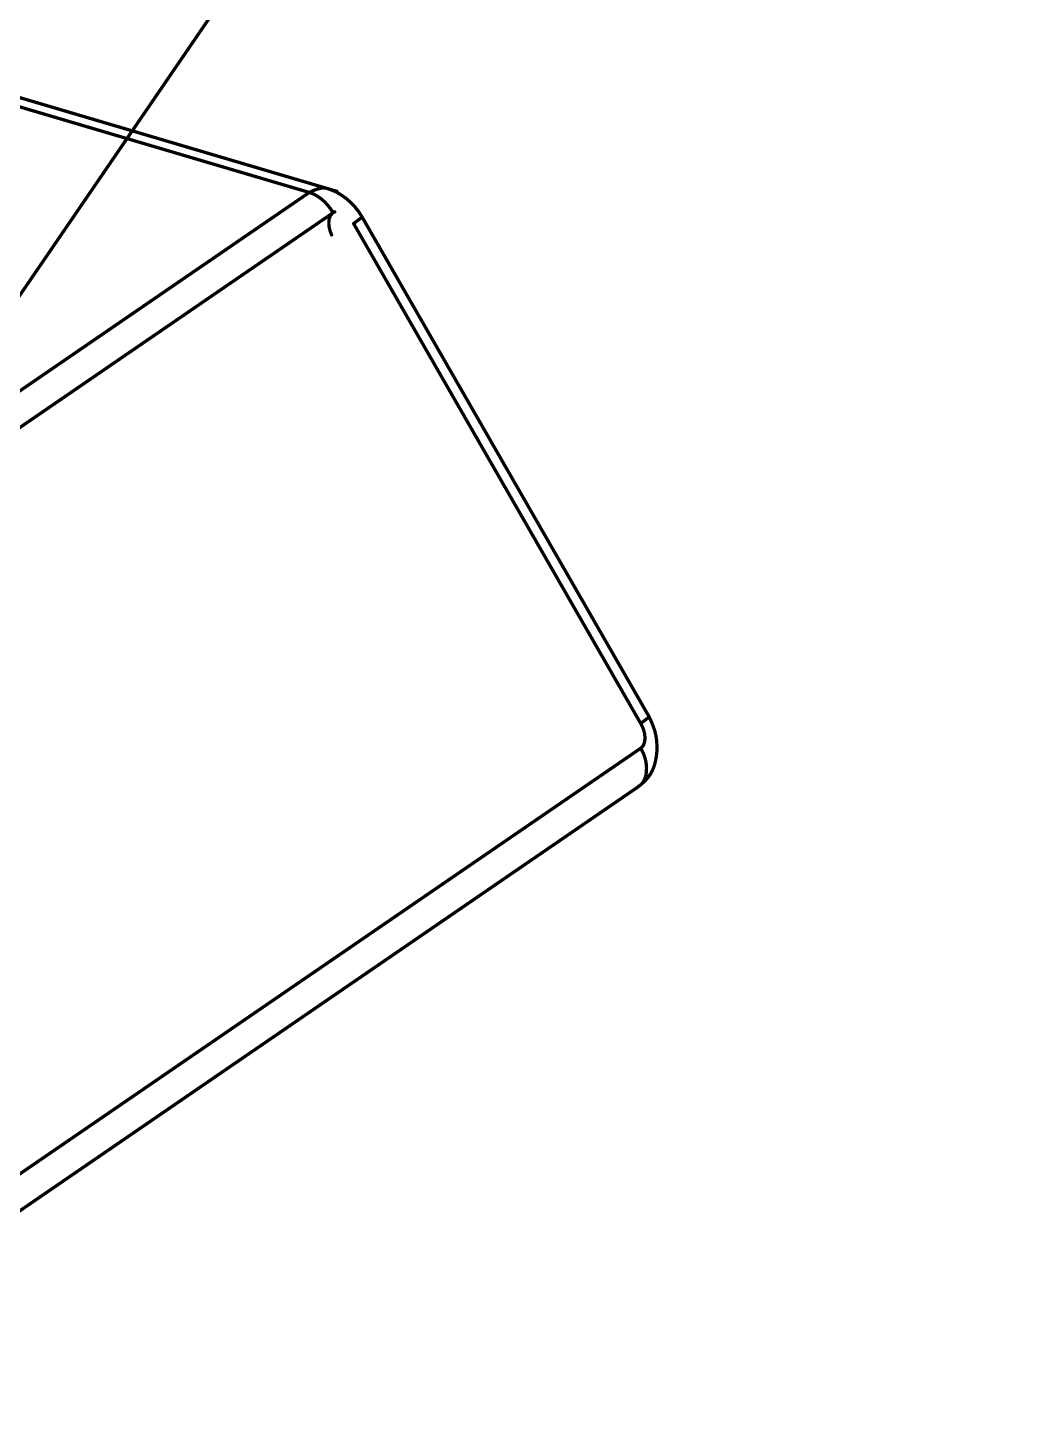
# Model space of a CAD drawing. Header units: inches. Extents: x 0 to 35.2, y -0.7 to 15.9.
# Drawn here: x 34.4536 to 34.6038, y 9.4658 to 9.6776 of the extents above; entities that cross this region are included whole.
import ezdxf

# ---------------------------------------------------------------- set-up
doc = ezdxf.new("R2010")
doc.units = ezdxf.units.IN
doc.header["$MEASUREMENT"] = 0
doc.layers.add('Board Outline', color=216, linetype='Continuous')
doc.layers.add('Dimensions', color=6, linetype='Continuous')

msp = doc.modelspace()

# ---------------------------------------------------------------- linework, layer by layer
at = {"layer": 'Board Outline', "const_width": 0.0005}
msp.add_lwpolyline([(34.42644, 9.59877), (34.60359, 9.85781)], dxfattribs=at)
at = {"layer": 'Dimensions', "const_width": 0.0005}
for points in [[(33.86976, 9.83775), (34.49663, 9.65247)], [(33.8725, 9.83837), (34.50087, 9.65263)], [(34.35698, 9.55673), (34.49663, 9.65247)], [(34.36062, 9.55364), (34.50027, 9.64937)], [(34.49963, 9.64813), (34.49964, 9.64817)], [(34.49963, 9.64809), (34.49963, 9.64813)], [(34.49964, 9.64821), (34.49965, 9.64824)], [(34.49964, 9.64817), (34.49964, 9.64821)], [(34.49965, 9.64828), (34.49966, 9.64832)], [(34.49965, 9.64824), (34.49965, 9.64828)], [(34.49966, 9.64832), (34.49967, 9.64836)], [(34.49967, 9.6484), (34.49968, 9.64843)], [(34.49967, 9.64836), (34.49967, 9.6484)], [(34.49968, 9.64843), (34.49969, 9.64847)], [(34.49969, 9.64847), (34.4997, 9.6485)], [(34.4997, 9.6485), (34.49971, 9.64854)], [(34.49971, 9.64854), (34.49972, 9.64857)], [(34.49972, 9.64857), (34.49973, 9.64861)], [(34.49973, 9.64861), (34.49974, 9.64864)], [(34.49974, 9.64864), (34.49975, 9.64868)], [(34.49975, 9.64868), (34.49977, 9.64871)], [(34.49977, 9.64871), (34.49978, 9.64874)], [(34.49978, 9.64874), (34.49979, 9.64877)], [(34.49979, 9.64877), (34.49981, 9.64881)], [(34.49981, 9.64881), (34.49982, 9.64884)], [(34.49982, 9.64884), (34.49984, 9.64887)], [(34.49984, 9.64887), (34.49985, 9.6489)], [(34.49985, 9.6489), (34.49987, 9.64893)], [(34.49987, 9.64893), (34.49988, 9.64895)], [(34.49988, 9.64895), (34.4999, 9.64898)], [(34.4999, 9.64898), (34.49992, 9.64901)], [(34.49992, 9.64901), (34.49994, 9.64904)], [(34.49994, 9.64904), (34.49995, 9.64906)], [(34.49995, 9.64906), (34.49997, 9.64909)], [(34.49997, 9.64909), (34.49999, 9.64911)], [(34.49999, 9.64911), (34.50001, 9.64914)], [(34.50001, 9.64914), (34.50003, 9.64916)], [(34.50003, 9.64916), (34.50005, 9.64919)], [(34.50005, 9.64919), (34.50007, 9.64921)], [(34.50007, 9.64921), (34.50009, 9.64923)], [(34.50009, 9.64923), (34.50012, 9.64925)], [(34.50012, 9.64925), (34.50014, 9.64927)], [(34.50014, 9.64927), (34.50016, 9.64929)], [(34.50016, 9.64929), (34.50018, 9.64931)], [(34.50018, 9.64931), (34.50021, 9.64933)], [(34.50021, 9.64933), (34.50023, 9.64935)], [(34.50023, 9.64935), (34.50026, 9.64937)], [(34.50026, 9.64937), (34.50028, 9.64938)], [(34.50028, 9.64938), (34.50031, 9.6494)], [(34.50031, 9.6494), (34.50033, 9.64942)], [(34.50033, 9.64942), (34.50036, 9.64943)], [(34.50036, 9.64943), (34.50038, 9.64944)], [(34.50038, 9.64944), (34.50041, 9.64946)], [(34.50041, 9.64946), (34.50044, 9.64947)], [(34.50044, 9.64947), (34.50046, 9.64948)], [(34.50046, 9.64948), (34.50049, 9.64949)], [(34.50049, 9.64949), (34.50052, 9.6495)], [(34.50465, 9.6488), (34.54849, 9.57248)], [(34.49962, 9.64805), (34.49963, 9.64809)], [(34.49962, 9.64801), (34.49962, 9.64805)], [(34.49962, 9.64796), (34.49962, 9.64801)], [(34.49962, 9.64792), (34.49962, 9.64796)], [(34.49962, 9.64788), (34.49962, 9.64792)], [(34.49962, 9.64784), (34.49962, 9.64788)], [(34.49962, 9.6478), (34.49962, 9.64784)], [(34.49962, 9.6478), (34.49962, 9.64776)], [(34.49962, 9.64776), (34.49962, 9.64771)], [(34.49962, 9.64771), (34.49962, 9.64767)], [(34.49962, 9.64767), (34.49962, 9.64763)], [(34.49962, 9.64763), (34.49962, 9.64758)], [(34.49962, 9.64758), (34.49963, 9.64754)], [(34.49963, 9.64754), (34.49963, 9.64749)], [(34.49963, 9.64749), (34.49963, 9.64745)], [(34.49963, 9.64745), (34.49964, 9.64741)], [(34.49964, 9.64741), (34.49964, 9.64736)], [(34.49964, 9.64736), (34.49965, 9.64732)], [(34.49965, 9.64732), (34.49966, 9.64727)], [(34.49966, 9.64727), (34.49966, 9.64723)], [(34.49966, 9.64723), (34.49967, 9.64718)], [(34.49967, 9.64718), (34.49968, 9.64714)], [(34.49968, 9.64714), (34.49969, 9.64709)], [(34.49969, 9.64709), (34.4997, 9.64705)], [(34.4997, 9.64705), (34.49971, 9.647)], [(34.49971, 9.647), (34.49972, 9.64695)], [(34.49972, 9.64695), (34.49973, 9.64691)], [(34.49973, 9.64691), (34.49974, 9.64686)], [(34.49974, 9.64686), (34.49975, 9.64682)], [(34.49975, 9.64682), (34.49976, 9.64677)], [(34.49976, 9.64677), (34.49978, 9.64672)], [(34.49978, 9.64672), (34.49979, 9.64668)], [(34.49979, 9.64668), (34.4998, 9.64663)], [(34.4998, 9.64663), (34.49982, 9.64659)], [(34.49982, 9.64659), (34.49983, 9.64654)], [(34.49983, 9.64654), (34.49985, 9.64649)], [(34.49985, 9.64649), (34.49986, 9.64645)], [(34.49986, 9.64645), (34.49988, 9.6464)], [(34.49988, 9.6464), (34.4999, 9.64636)], [(34.4999, 9.64636), (34.49991, 9.64631)], [(34.49991, 9.64631), (34.49993, 9.64627)], [(34.49993, 9.64627), (34.49995, 9.64622)], [(34.49995, 9.64622), (34.49997, 9.64617)], [(34.49997, 9.64617), (34.49999, 9.64613)], [(34.49999, 9.64613), (34.50001, 9.64608)], [(34.50001, 9.64608), (34.50003, 9.64604)], [(34.50003, 9.64604), (34.50005, 9.64599)], [(34.5034, 9.64772), (34.50382, 9.64803)], [(34.5034, 9.64772), (34.54724, 9.5714)], [(34.54724, 9.5714), (34.54727, 9.57136)], [(34.54727, 9.57136), (34.54729, 9.57132)], [(34.54729, 9.57132), (34.54732, 9.57127)], [(34.54732, 9.57127), (34.54734, 9.57123)], [(34.54734, 9.57123), (34.54736, 9.57119)], [(34.54736, 9.57119), (34.54738, 9.57114)], [(34.54738, 9.57114), (34.54741, 9.5711)], [(34.54741, 9.5711), (34.54743, 9.57105)], [(34.54743, 9.57105), (34.54745, 9.57101)], [(34.54745, 9.57101), (34.54747, 9.57096)], [(34.54747, 9.57096), (34.54749, 9.57092)], [(34.54749, 9.57092), (34.54751, 9.57087)], [(34.54751, 9.57087), (34.54753, 9.57083)], [(34.54753, 9.57083), (34.54755, 9.57078)], [(34.54755, 9.57078), (34.54757, 9.57074)], [(34.54757, 9.57074), (34.54758, 9.57069)], [(34.54758, 9.57069), (34.5476, 9.57065)], [(34.5476, 9.57065), (34.54762, 9.5706)], [(34.54762, 9.5706), (34.54764, 9.57055)], [(34.54764, 9.57055), (34.54765, 9.57051)], [(34.54765, 9.57051), (34.54767, 9.57046)], [(34.54767, 9.57046), (34.54768, 9.57042)], [(34.54768, 9.57042), (34.5477, 9.57037)], [(34.5477, 9.57037), (34.54771, 9.57032)], [(34.54771, 9.57032), (34.54772, 9.57028)], [(34.54772, 9.57028), (34.54774, 9.57023)], [(34.54774, 9.57023), (34.54775, 9.57019)], [(34.54775, 9.57019), (34.54776, 9.57014)], [(34.54776, 9.57014), (34.54777, 9.57009)], [(34.54777, 9.57009), (34.54778, 9.57005)], [(34.54778, 9.57005), (34.54779, 9.57)], [(34.54779, 9.57), (34.5478, 9.56996)], [(34.5478, 9.56996), (34.54781, 9.56991)], [(34.54781, 9.56991), (34.54782, 9.56987)], [(34.54782, 9.56987), (34.54783, 9.56982)], [(34.54783, 9.56982), (34.54784, 9.56977)], [(34.54784, 9.56977), (34.54785, 9.56973)], [(34.54785, 9.56973), (34.54785, 9.56968)], [(34.40759, 9.47187), (34.54724, 9.5676)], [(34.54724, 9.5676), (34.54727, 9.56762)], [(34.54727, 9.56762), (34.54729, 9.56764)], [(34.54729, 9.56764), (34.54731, 9.56765)], [(34.54731, 9.56765), (34.54734, 9.56767)], [(34.54734, 9.56767), (34.54736, 9.56769)], [(34.54736, 9.56769), (34.54738, 9.56771)], [(34.54738, 9.56771), (34.5474, 9.56774)], [(34.5474, 9.56774), (34.54743, 9.56776)], [(34.54743, 9.56776), (34.54745, 9.56778)], [(34.54745, 9.56778), (34.54747, 9.5678)], [(34.54747, 9.5678), (34.54749, 9.56783)], [(34.54749, 9.56783), (34.54751, 9.56785)], [(34.54751, 9.56785), (34.54753, 9.56788)], [(34.54753, 9.56788), (34.54755, 9.5679)], [(34.54755, 9.5679), (34.54756, 9.56793)], [(34.54756, 9.56793), (34.54758, 9.56795)], [(34.54758, 9.56795), (34.5476, 9.56798)], [(34.5476, 9.56798), (34.54762, 9.56801)], [(34.54762, 9.56801), (34.54763, 9.56804)], [(34.54763, 9.56804), (34.54765, 9.56807)], [(34.54765, 9.56807), (34.54766, 9.5681)], [(34.54766, 9.5681), (34.54768, 9.56813)], [(34.54768, 9.56813), (34.54769, 9.56816)], [(34.54769, 9.56816), (34.54771, 9.56819)], [(34.54771, 9.56819), (34.54772, 9.56822)], [(34.54772, 9.56822), (34.54774, 9.56825)], [(34.54774, 9.56825), (34.54775, 9.56829)], [(34.54775, 9.56829), (34.54776, 9.56832)], [(34.54776, 9.56832), (34.54777, 9.56835)], [(34.54777, 9.56835), (34.54778, 9.56839)], [(34.54778, 9.56839), (34.54779, 9.56842)], [(34.54779, 9.56842), (34.5478, 9.56846)], [(34.5478, 9.56846), (34.54781, 9.56849)], [(34.54781, 9.56849), (34.54782, 9.56853)], [(34.54782, 9.56853), (34.54783, 9.56856)], [(34.54783, 9.56856), (34.54784, 9.5686)], [(34.54784, 9.5686), (34.54785, 9.56864)], [(34.54785, 9.56968), (34.54786, 9.56964)], [(34.54785, 9.56868), (34.54786, 9.56872)], [(34.54785, 9.56864), (34.54785, 9.56868)], [(34.54786, 9.56964), (34.54786, 9.56959)], [(34.54786, 9.56959), (34.54787, 9.56955)], [(34.54786, 9.56875), (34.54787, 9.56879)], [(34.54786, 9.56872), (34.54786, 9.56875)], [(34.54787, 9.56955), (34.54787, 9.56951)], [(34.54787, 9.56951), (34.54788, 9.56946)], [(34.54787, 9.56883), (34.54788, 9.56887)], [(34.54787, 9.56879), (34.54787, 9.56883)], [(34.54788, 9.56946), (34.54788, 9.56942)], [(34.54788, 9.56942), (34.54789, 9.56937)], [(34.54788, 9.56895), (34.54789, 9.56899)], [(34.54788, 9.56891), (34.54788, 9.56895)], [(34.54788, 9.56887), (34.54788, 9.56891)], [(34.54789, 9.56937), (34.54789, 9.56933)], [(34.54789, 9.56933), (34.54789, 9.56929)], [(34.54789, 9.56929), (34.54789, 9.56925)], [(34.54789, 9.56925), (34.54789, 9.5692)], [(34.54789, 9.5692), (34.54789, 9.56916)], [(34.54789, 9.56912), (34.54789, 9.56916)], [(34.54789, 9.56908), (34.54789, 9.56912)], [(34.54789, 9.56903), (34.54789, 9.56908)], [(34.54789, 9.56899), (34.54789, 9.56903)], [(34.40726, 9.466), (34.5469, 9.56174)]]:
    msp.add_lwpolyline(points, dxfattribs=at)
for points in [[(34.49663, 9.65247, -0.007227), (34.49721, 9.65274)], [(34.49663, 9.65247, -0.122284), (34.49902, 9.65099)], [(34.49721, 9.65274, -0.022523), (34.49781, 9.65297)], [(34.49781, 9.65297, -0.039686), (34.49841, 9.65312)], [(34.49841, 9.65312, -0.156067), (34.4996, 9.653)], [(34.4996, 9.653, -0.022185), (34.50076, 9.65253)], [(34.50076, 9.65253, -0.139738), (34.50465, 9.6488)], [(34.49902, 9.65099, -0.063477), (34.50027, 9.64937)], [(34.50421, 9.64832, -0.006359), (34.50382, 9.64803)], [(34.50451, 9.64857, -0.015659), (34.50421, 9.64832)], [(34.50463, 9.64879, -0.962949), (34.50451, 9.64857)], [(34.54805, 9.572, -0.007801), (34.54724, 9.5714)], [(34.54836, 9.57225, -0.015659), (34.54805, 9.572)], [(34.54852, 9.57242, -0.064858), (34.54836, 9.57225)], [(34.54847, 9.57247, -1.029693), (34.54852, 9.57242)], [(34.54849, 9.57248, -0.038464), (34.54938, 9.57032)], [(34.54938, 9.57032, -0.064806), (34.54973, 9.56794)], [(34.54724, 9.5676, -0.18072), (34.54806, 9.56358)], [(34.54973, 9.56794, -0.065523), (34.54949, 9.56559)], [(34.54949, 9.56559, -0.180861), (34.54733, 9.56211)], [(34.54806, 9.56358, -0.076413), (34.54764, 9.5625)], [(34.54764, 9.5625, -0.158132), (34.54688, 9.56178)]]:
    msp.add_lwpolyline(points, format="xyb", dxfattribs=at)
at = {"layer": 'Dimensions', "const_width": 0.00025}
for points in [[(34.4965, 9.65247, 1), (34.49675, 9.65247, 1)], [(34.4965, 9.65247, 1), (34.49675, 9.65247, 1)], [(34.4965, 9.65247, 1), (34.49675, 9.65247, 1)], [(34.4965, 9.65247, 1), (34.49675, 9.65247, 1)], [(34.49709, 9.65274, 1), (34.49734, 9.65274, 1)], [(34.49709, 9.65274, 1), (34.49734, 9.65274, 1)], [(34.49768, 9.65297, 1), (34.49793, 9.65297, 1)], [(34.49768, 9.65297, 1), (34.49793, 9.65297, 1)], [(34.49828, 9.65312, 1), (34.49853, 9.65312, 1)], [(34.49828, 9.65312, 1), (34.49853, 9.65312, 1)], [(34.49947, 9.653, 1), (34.49972, 9.653, 1)], [(34.49948, 9.653, 1), (34.49973, 9.653, 1)], [(34.50064, 9.65253, 1), (34.50089, 9.65253, 1)], [(34.50064, 9.65253, 1), (34.50089, 9.65253, 1)], [(34.50075, 9.65263, 1), (34.501, 9.65263, 1)], [(34.49889, 9.65099, 1), (34.49914, 9.65099, 1)], [(34.49889, 9.65099, 1), (34.49914, 9.65099, 1)], [(34.49951, 9.64813, 1), (34.49976, 9.64813, 1)], [(34.49951, 9.64813, 1), (34.49976, 9.64813, 1)], [(34.49952, 9.64821, 1), (34.49977, 9.64821, 1)], [(34.49952, 9.64821, 1), (34.49977, 9.64821, 1)], [(34.49951, 9.64817, 1), (34.49976, 9.64817, 1)], [(34.49951, 9.64817, 1), (34.49976, 9.64817, 1)], [(34.49953, 9.64828, 1), (34.49978, 9.64828, 1)], [(34.49953, 9.64828, 1), (34.49978, 9.64828, 1)], [(34.49952, 9.64824, 1), (34.49977, 9.64824, 1)], [(34.49952, 9.64824, 1), (34.49977, 9.64824, 1)], [(34.49953, 9.64832, 1), (34.49978, 9.64832, 1)], [(34.49953, 9.64832, 1), (34.49978, 9.64832, 1)], [(34.49955, 9.6484, 1), (34.4998, 9.6484, 1)], [(34.49955, 9.6484, 1), (34.4998, 9.6484, 1)], [(34.49954, 9.64836, 1), (34.49979, 9.64836, 1)], [(34.49954, 9.64836, 1), (34.49979, 9.64836, 1)], [(34.49956, 9.64843, 1), (34.49981, 9.64843, 1)], [(34.49956, 9.64843, 1), (34.49981, 9.64843, 1)], [(34.49957, 9.64847, 1), (34.49982, 9.64847, 1)], [(34.49957, 9.64847, 1), (34.49982, 9.64847, 1)], [(34.49958, 9.6485, 1), (34.49983, 9.6485, 1)], [(34.49958, 9.6485, 1), (34.49983, 9.6485, 1)], [(34.49958, 9.64854, 1), (34.49983, 9.64854, 1)], [(34.49958, 9.64854, 1), (34.49983, 9.64854, 1)], [(34.4996, 9.64857, 1), (34.49985, 9.64857, 1)], [(34.4996, 9.64857, 1), (34.49985, 9.64857, 1)], [(34.49961, 9.64861, 1), (34.49986, 9.64861, 1)], [(34.49961, 9.64861, 1), (34.49986, 9.64861, 1)], [(34.49962, 9.64864, 1), (34.49987, 9.64864, 1)], [(34.49962, 9.64864, 1), (34.49987, 9.64864, 1)], [(34.49963, 9.64868, 1), (34.49988, 9.64868, 1)], [(34.49963, 9.64868, 1), (34.49988, 9.64868, 1)], [(34.49964, 9.64871, 1), (34.49989, 9.64871, 1)], [(34.49964, 9.64871, 1), (34.49989, 9.64871, 1)], [(34.49965, 9.64874, 1), (34.4999, 9.64874, 1)], [(34.49965, 9.64874, 1), (34.4999, 9.64874, 1)], [(34.49967, 9.64877, 1), (34.49992, 9.64877, 1)], [(34.49967, 9.64877, 1), (34.49992, 9.64877, 1)], [(34.49968, 9.64881, 1), (34.49993, 9.64881, 1)], [(34.49968, 9.64881, 1), (34.49993, 9.64881, 1)], [(34.4997, 9.64884, 1), (34.49995, 9.64884, 1)], [(34.4997, 9.64884, 1), (34.49995, 9.64884, 1)], [(34.49971, 9.64887, 1), (34.49996, 9.64887, 1)], [(34.49971, 9.64887, 1), (34.49996, 9.64887, 1)], [(34.49973, 9.6489, 1), (34.49998, 9.6489, 1)], [(34.49973, 9.6489, 1), (34.49998, 9.6489, 1)], [(34.49974, 9.64893, 1), (34.49999, 9.64893, 1)], [(34.49974, 9.64893, 1), (34.49999, 9.64893, 1)], [(34.49976, 9.64895, 1), (34.50001, 9.64895, 1)], [(34.49976, 9.64895, 1), (34.50001, 9.64895, 1)], [(34.49978, 9.64898, 1), (34.50003, 9.64898, 1)], [(34.49978, 9.64898, 1), (34.50003, 9.64898, 1)], [(34.49979, 9.64901, 1), (34.50004, 9.64901, 1)], [(34.49979, 9.64901, 1), (34.50004, 9.64901, 1)], [(34.49981, 9.64904, 1), (34.50006, 9.64904, 1)], [(34.49981, 9.64904, 1), (34.50006, 9.64904, 1)], [(34.49983, 9.64906, 1), (34.50008, 9.64906, 1)], [(34.49983, 9.64906, 1), (34.50008, 9.64906, 1)], [(34.49985, 9.64909, 1), (34.5001, 9.64909, 1)], [(34.49985, 9.64909, 1), (34.5001, 9.64909, 1)], [(34.49987, 9.64911, 1), (34.50012, 9.64911, 1)], [(34.49987, 9.64911, 1), (34.50012, 9.64911, 1)], [(34.49989, 9.64914, 1), (34.50014, 9.64914, 1)], [(34.49989, 9.64914, 1), (34.50014, 9.64914, 1)], [(34.49991, 9.64916, 1), (34.50016, 9.64916, 1)], [(34.49991, 9.64916, 1), (34.50016, 9.64916, 1)], [(34.49993, 9.64919, 1), (34.50018, 9.64919, 1)], [(34.49993, 9.64919, 1), (34.50018, 9.64919, 1)], [(34.49995, 9.64921, 1), (34.5002, 9.64921, 1)], [(34.49995, 9.64921, 1), (34.5002, 9.64921, 1)], [(34.49997, 9.64923, 1), (34.50022, 9.64923, 1)], [(34.49997, 9.64923, 1), (34.50022, 9.64923, 1)], [(34.49999, 9.64925, 1), (34.50024, 9.64925, 1)], [(34.49999, 9.64925, 1), (34.50024, 9.64925, 1)], [(34.50001, 9.64927, 1), (34.50026, 9.64927, 1)], [(34.50001, 9.64927, 1), (34.50026, 9.64927, 1)], [(34.50004, 9.64929, 1), (34.50029, 9.64929, 1)], [(34.50004, 9.64929, 1), (34.50029, 9.64929, 1)], [(34.50006, 9.64931, 1), (34.50031, 9.64931, 1)], [(34.50006, 9.64931, 1), (34.50031, 9.64931, 1)], [(34.50008, 9.64933, 1), (34.50033, 9.64933, 1)], [(34.50008, 9.64933, 1), (34.50033, 9.64933, 1)], [(34.50011, 9.64935, 1), (34.50036, 9.64935, 1)], [(34.50011, 9.64935, 1), (34.50036, 9.64935, 1)], [(34.50013, 9.64937, 1), (34.50038, 9.64937, 1)], [(34.50013, 9.64937, 1), (34.50038, 9.64937, 1)], [(34.50014, 9.64937, 1), (34.50039, 9.64937, 1)], [(34.50014, 9.64937, 1), (34.50039, 9.64937, 1)], [(34.50016, 9.64938, 1), (34.50041, 9.64938, 1)], [(34.50016, 9.64938, 1), (34.50041, 9.64938, 1)], [(34.50018, 9.6494, 1), (34.50043, 9.6494, 1)], [(34.50018, 9.6494, 1), (34.50043, 9.6494, 1)], [(34.50021, 9.64942, 1), (34.50046, 9.64942, 1)], [(34.50021, 9.64942, 1), (34.50046, 9.64942, 1)], [(34.50023, 9.64943, 1), (34.50048, 9.64943, 1)], [(34.50023, 9.64943, 1), (34.50048, 9.64943, 1)], [(34.50026, 9.64944, 1), (34.50051, 9.64944, 1)], [(34.50026, 9.64944, 1), (34.50051, 9.64944, 1)], [(34.50028, 9.64946, 1), (34.50053, 9.64946, 1)], [(34.50028, 9.64946, 1), (34.50053, 9.64946, 1)], [(34.50031, 9.64947, 1), (34.50056, 9.64947, 1)], [(34.50031, 9.64947, 1), (34.50056, 9.64947, 1)], [(34.50034, 9.64948, 1), (34.50059, 9.64948, 1)], [(34.50034, 9.64948, 1), (34.50059, 9.64948, 1)], [(34.50037, 9.64949, 1), (34.50062, 9.64949, 1)], [(34.50037, 9.64949, 1), (34.50062, 9.64949, 1)], [(34.50039, 9.6495, 1), (34.50064, 9.6495, 1)], [(34.50408, 9.64832, 1), (34.50433, 9.64832, 1)], [(34.50408, 9.64832, 1), (34.50433, 9.64832, 1)], [(34.50439, 9.64857, 1), (34.50464, 9.64857, 1)], [(34.50439, 9.64857, 1), (34.50464, 9.64857, 1)], [(34.50451, 9.64879, 1), (34.50476, 9.64879, 1)], [(34.50452, 9.6488, 1), (34.50477, 9.6488, 1)], [(34.50452, 9.6488, 1), (34.50477, 9.6488, 1)], [(34.4995, 9.64805, 1), (34.49975, 9.64805, 1)], [(34.4995, 9.64805, 1), (34.49975, 9.64805, 1)], [(34.4995, 9.64801, 1), (34.49975, 9.64801, 1)], [(34.4995, 9.64801, 1), (34.49975, 9.64801, 1)], [(34.49949, 9.64796, 1), (34.49974, 9.64796, 1)], [(34.49949, 9.64796, 1), (34.49974, 9.64796, 1)], [(34.49949, 9.64792, 1), (34.49974, 9.64792, 1)], [(34.49949, 9.64792, 1), (34.49974, 9.64792, 1)], [(34.49949, 9.64788, 1), (34.49974, 9.64788, 1)], [(34.49949, 9.64788, 1), (34.49974, 9.64788, 1)], [(34.49949, 9.64784, 1), (34.49974, 9.64784, 1)], [(34.49949, 9.64784, 1), (34.49974, 9.64784, 1)], [(34.49949, 9.6478, 1), (34.49974, 9.6478, 1)], [(34.49949, 9.6478, 1), (34.49974, 9.6478, 1)], [(34.49949, 9.64776, 1), (34.49974, 9.64776, 1)], [(34.49949, 9.64776, 1), (34.49974, 9.64776, 1)], [(34.49949, 9.64771, 1), (34.49974, 9.64771, 1)], [(34.49949, 9.64771, 1), (34.49974, 9.64771, 1)], [(34.49949, 9.64767, 1), (34.49974, 9.64767, 1)], [(34.49949, 9.64767, 1), (34.49974, 9.64767, 1)], [(34.4995, 9.64763, 1), (34.49975, 9.64763, 1)], [(34.4995, 9.64763, 1), (34.49975, 9.64763, 1)], [(34.4995, 9.64758, 1), (34.49975, 9.64758, 1)], [(34.4995, 9.64758, 1), (34.49975, 9.64758, 1)], [(34.4995, 9.64809, 1), (34.49975, 9.64809, 1)], [(34.4995, 9.64809, 1), (34.49975, 9.64809, 1)], [(34.4995, 9.64754, 1), (34.49975, 9.64754, 1)], [(34.4995, 9.64754, 1), (34.49975, 9.64754, 1)], [(34.49951, 9.64749, 1), (34.49976, 9.64749, 1)], [(34.49951, 9.64749, 1), (34.49976, 9.64749, 1)], [(34.49951, 9.64745, 1), (34.49976, 9.64745, 1)], [(34.49951, 9.64745, 1), (34.49976, 9.64745, 1)], [(34.49951, 9.64741, 1), (34.49976, 9.64741, 1)], [(34.49951, 9.64741, 1), (34.49976, 9.64741, 1)], [(34.49952, 9.64736, 1), (34.49977, 9.64736, 1)], [(34.49952, 9.64736, 1), (34.49977, 9.64736, 1)], [(34.49953, 9.64732, 1), (34.49978, 9.64732, 1)], [(34.49953, 9.64732, 1), (34.49978, 9.64732, 1)], [(34.49953, 9.64727, 1), (34.49978, 9.64727, 1)], [(34.49953, 9.64727, 1), (34.49978, 9.64727, 1)], [(34.49954, 9.64723, 1), (34.49979, 9.64723, 1)], [(34.49954, 9.64723, 1), (34.49979, 9.64723, 1)], [(34.49955, 9.64718, 1), (34.4998, 9.64718, 1)], [(34.49955, 9.64718, 1), (34.4998, 9.64718, 1)], [(34.49955, 9.64714, 1), (34.4998, 9.64714, 1)], [(34.49955, 9.64714, 1), (34.4998, 9.64714, 1)], [(34.49956, 9.64709, 1), (34.49981, 9.64709, 1)], [(34.49956, 9.64709, 1), (34.49981, 9.64709, 1)], [(34.49957, 9.64705, 1), (34.49982, 9.64705, 1)], [(34.49957, 9.64705, 1), (34.49982, 9.64705, 1)], [(34.49958, 9.647, 1), (34.49983, 9.647, 1)], [(34.49958, 9.647, 1), (34.49983, 9.647, 1)], [(34.49959, 9.64695, 1), (34.49984, 9.64695, 1)], [(34.49959, 9.64695, 1), (34.49984, 9.64695, 1)], [(34.4996, 9.64691, 1), (34.49985, 9.64691, 1)], [(34.4996, 9.64691, 1), (34.49985, 9.64691, 1)], [(34.49961, 9.64686, 1), (34.49986, 9.64686, 1)], [(34.49961, 9.64686, 1), (34.49986, 9.64686, 1)], [(34.49963, 9.64682, 1), (34.49988, 9.64682, 1)], [(34.49963, 9.64682, 1), (34.49988, 9.64682, 1)], [(34.49964, 9.64677, 1), (34.49989, 9.64677, 1)], [(34.49964, 9.64677, 1), (34.49989, 9.64677, 1)], [(34.49965, 9.64672, 1), (34.4999, 9.64672, 1)], [(34.49965, 9.64672, 1), (34.4999, 9.64672, 1)], [(34.49966, 9.64668, 1), (34.49991, 9.64668, 1)], [(34.49966, 9.64668, 1), (34.49991, 9.64668, 1)], [(34.49968, 9.64663, 1), (34.49993, 9.64663, 1)], [(34.49968, 9.64663, 1), (34.49993, 9.64663, 1)], [(34.49969, 9.64659, 1), (34.49994, 9.64659, 1)], [(34.49969, 9.64659, 1), (34.49994, 9.64659, 1)], [(34.49971, 9.64654, 1), (34.49996, 9.64654, 1)], [(34.49971, 9.64654, 1), (34.49996, 9.64654, 1)], [(34.49972, 9.64649, 1), (34.49997, 9.64649, 1)], [(34.49972, 9.64649, 1), (34.49997, 9.64649, 1)], [(34.49974, 9.64645, 1), (34.49999, 9.64645, 1)], [(34.49974, 9.64645, 1), (34.49999, 9.64645, 1)], [(34.49975, 9.6464, 1), (34.5, 9.6464, 1)], [(34.49975, 9.6464, 1), (34.5, 9.6464, 1)], [(34.49977, 9.64636, 1), (34.50002, 9.64636, 1)], [(34.49977, 9.64636, 1), (34.50002, 9.64636, 1)], [(34.49979, 9.64631, 1), (34.50004, 9.64631, 1)], [(34.49979, 9.64631, 1), (34.50004, 9.64631, 1)], [(34.49981, 9.64627, 1), (34.50006, 9.64627, 1)], [(34.49981, 9.64627, 1), (34.50006, 9.64627, 1)], [(34.49982, 9.64622, 1), (34.50007, 9.64622, 1)], [(34.49982, 9.64622, 1), (34.50007, 9.64622, 1)], [(34.49984, 9.64617, 1), (34.50009, 9.64617, 1)], [(34.49984, 9.64617, 1), (34.50009, 9.64617, 1)], [(34.49986, 9.64613, 1), (34.50011, 9.64613, 1)], [(34.49986, 9.64613, 1), (34.50011, 9.64613, 1)], [(34.49988, 9.64608, 1), (34.50013, 9.64608, 1)], [(34.49988, 9.64608, 1), (34.50013, 9.64608, 1)], [(34.4999, 9.64604, 1), (34.50015, 9.64604, 1)], [(34.4999, 9.64604, 1), (34.50015, 9.64604, 1)], [(34.49992, 9.64599, 1), (34.50017, 9.64599, 1)], [(34.50328, 9.64772, 1), (34.50353, 9.64772, 1)], [(34.50328, 9.64772, 1), (34.50353, 9.64772, 1)], [(34.5037, 9.64803, 1), (34.50395, 9.64803, 1)], [(34.5037, 9.64803, 1), (34.50395, 9.64803, 1)], [(34.54792, 9.572, 1), (34.54817, 9.572, 1)], [(34.54792, 9.572, 1), (34.54817, 9.572, 1)], [(34.54823, 9.57225, 1), (34.54848, 9.57225, 1)], [(34.54823, 9.57225, 1), (34.54848, 9.57225, 1)], [(34.54835, 9.57247, 1), (34.5486, 9.57247, 1)], [(34.54837, 9.57248, 1), (34.54862, 9.57248, 1)], [(34.54837, 9.57248, 1), (34.54862, 9.57248, 1)], [(34.5484, 9.57242, 1), (34.54865, 9.57242, 1)], [(34.5484, 9.57242, 1), (34.54865, 9.57242, 1)], [(34.54712, 9.5714, 1), (34.54737, 9.5714, 1)], [(34.54712, 9.5714, 1), (34.54737, 9.5714, 1)], [(34.54712, 9.5714, 1), (34.54737, 9.5714, 1)], [(34.54714, 9.57136, 1), (34.54739, 9.57136, 1)], [(34.54714, 9.57136, 1), (34.54739, 9.57136, 1)], [(34.54717, 9.57132, 1), (34.54742, 9.57132, 1)], [(34.54717, 9.57132, 1), (34.54742, 9.57132, 1)], [(34.54719, 9.57127, 1), (34.54744, 9.57127, 1)], [(34.54719, 9.57127, 1), (34.54744, 9.57127, 1)], [(34.54721, 9.57123, 1), (34.54746, 9.57123, 1)], [(34.54721, 9.57123, 1), (34.54746, 9.57123, 1)], [(34.54724, 9.57119, 1), (34.54749, 9.57119, 1)], [(34.54724, 9.57119, 1), (34.54749, 9.57119, 1)], [(34.54726, 9.57114, 1), (34.54751, 9.57114, 1)], [(34.54726, 9.57114, 1), (34.54751, 9.57114, 1)], [(34.54728, 9.5711, 1), (34.54753, 9.5711, 1)], [(34.54728, 9.5711, 1), (34.54753, 9.5711, 1)], [(34.5473, 9.57105, 1), (34.54755, 9.57105, 1)], [(34.5473, 9.57105, 1), (34.54755, 9.57105, 1)], [(34.54732, 9.57101, 1), (34.54757, 9.57101, 1)], [(34.54732, 9.57101, 1), (34.54757, 9.57101, 1)], [(34.54734, 9.57096, 1), (34.54759, 9.57096, 1)], [(34.54734, 9.57096, 1), (34.54759, 9.57096, 1)], [(34.54737, 9.57092, 1), (34.54762, 9.57092, 1)], [(34.54737, 9.57092, 1), (34.54762, 9.57092, 1)], [(34.54738, 9.57087, 1), (34.54763, 9.57087, 1)], [(34.54738, 9.57087, 1), (34.54763, 9.57087, 1)], [(34.5474, 9.57083, 1), (34.54765, 9.57083, 1)], [(34.5474, 9.57083, 1), (34.54765, 9.57083, 1)], [(34.54742, 9.57078, 1), (34.54767, 9.57078, 1)], [(34.54742, 9.57078, 1), (34.54767, 9.57078, 1)], [(34.54744, 9.57074, 1), (34.54769, 9.57074, 1)], [(34.54744, 9.57074, 1), (34.54769, 9.57074, 1)], [(34.54746, 9.57069, 1), (34.54771, 9.57069, 1)], [(34.54746, 9.57069, 1), (34.54771, 9.57069, 1)], [(34.54748, 9.57065, 1), (34.54773, 9.57065, 1)], [(34.54748, 9.57065, 1), (34.54773, 9.57065, 1)], [(34.54749, 9.5706, 1), (34.54774, 9.5706, 1)], [(34.54749, 9.5706, 1), (34.54774, 9.5706, 1)], [(34.54751, 9.57055, 1), (34.54776, 9.57055, 1)], [(34.54751, 9.57055, 1), (34.54776, 9.57055, 1)], [(34.54753, 9.57051, 1), (34.54778, 9.57051, 1)], [(34.54753, 9.57051, 1), (34.54778, 9.57051, 1)], [(34.54754, 9.57046, 1), (34.54779, 9.57046, 1)], [(34.54754, 9.57046, 1), (34.54779, 9.57046, 1)], [(34.54756, 9.57042, 1), (34.54781, 9.57042, 1)], [(34.54756, 9.57042, 1), (34.54781, 9.57042, 1)], [(34.54757, 9.57037, 1), (34.54782, 9.57037, 1)], [(34.54757, 9.57037, 1), (34.54782, 9.57037, 1)], [(34.54759, 9.57032, 1), (34.54784, 9.57032, 1)], [(34.54759, 9.57032, 1), (34.54784, 9.57032, 1)], [(34.5476, 9.57028, 1), (34.54785, 9.57028, 1)], [(34.5476, 9.57028, 1), (34.54785, 9.57028, 1)], [(34.54761, 9.57023, 1), (34.54786, 9.57023, 1)], [(34.54761, 9.57023, 1), (34.54786, 9.57023, 1)], [(34.54762, 9.57019, 1), (34.54787, 9.57019, 1)], [(34.54762, 9.57019, 1), (34.54787, 9.57019, 1)], [(34.54764, 9.57014, 1), (34.54789, 9.57014, 1)], [(34.54764, 9.57014, 1), (34.54789, 9.57014, 1)], [(34.54765, 9.57009, 1), (34.5479, 9.57009, 1)], [(34.54765, 9.57009, 1), (34.5479, 9.57009, 1)], [(34.54766, 9.57005, 1), (34.54791, 9.57005, 1)], [(34.54766, 9.57005, 1), (34.54791, 9.57005, 1)], [(34.54767, 9.57, 1), (34.54792, 9.57, 1)], [(34.54767, 9.57, 1), (34.54792, 9.57, 1)], [(34.54768, 9.56996, 1), (34.54793, 9.56996, 1)], [(34.54768, 9.56996, 1), (34.54793, 9.56996, 1)], [(34.54769, 9.56991, 1), (34.54794, 9.56991, 1)], [(34.54769, 9.56991, 1), (34.54794, 9.56991, 1)], [(34.5477, 9.56987, 1), (34.54795, 9.56987, 1)], [(34.5477, 9.56987, 1), (34.54795, 9.56987, 1)], [(34.54771, 9.56982, 1), (34.54796, 9.56982, 1)], [(34.54771, 9.56982, 1), (34.54796, 9.56982, 1)], [(34.54771, 9.56977, 1), (34.54796, 9.56977, 1)], [(34.54771, 9.56977, 1), (34.54796, 9.56977, 1)], [(34.54772, 9.56973, 1), (34.54797, 9.56973, 1)], [(34.54772, 9.56973, 1), (34.54797, 9.56973, 1)], [(34.54925, 9.57032, 1), (34.5495, 9.57032, 1)], [(34.54925, 9.57032, 1), (34.5495, 9.57032, 1)], [(34.54712, 9.5676, 1), (34.54737, 9.5676, 1)], [(34.54712, 9.5676, 1), (34.54737, 9.5676, 1)], [(34.54712, 9.5676, 1), (34.54737, 9.5676, 1)], [(34.54714, 9.56762, 1), (34.54739, 9.56762, 1)], [(34.54714, 9.56762, 1), (34.54739, 9.56762, 1)], [(34.54716, 9.56764, 1), (34.54741, 9.56764, 1)], [(34.54716, 9.56764, 1), (34.54741, 9.56764, 1)], [(34.54719, 9.56765, 1), (34.54744, 9.56765, 1)], [(34.54719, 9.56765, 1), (34.54744, 9.56765, 1)], [(34.54721, 9.56767, 1), (34.54746, 9.56767, 1)], [(34.54721, 9.56767, 1), (34.54746, 9.56767, 1)], [(34.54723, 9.56769, 1), (34.54748, 9.56769, 1)], [(34.54723, 9.56769, 1), (34.54748, 9.56769, 1)], [(34.54726, 9.56771, 1), (34.54751, 9.56771, 1)], [(34.54726, 9.56771, 1), (34.54751, 9.56771, 1)], [(34.54728, 9.56774, 1), (34.54753, 9.56774, 1)], [(34.54728, 9.56774, 1), (34.54753, 9.56774, 1)], [(34.5473, 9.56776, 1), (34.54755, 9.56776, 1)], [(34.5473, 9.56776, 1), (34.54755, 9.56776, 1)], [(34.54732, 9.56778, 1), (34.54757, 9.56778, 1)], [(34.54732, 9.56778, 1), (34.54757, 9.56778, 1)], [(34.54734, 9.5678, 1), (34.54759, 9.5678, 1)], [(34.54734, 9.5678, 1), (34.54759, 9.5678, 1)], [(34.54736, 9.56783, 1), (34.54761, 9.56783, 1)], [(34.54736, 9.56783, 1), (34.54761, 9.56783, 1)], [(34.54738, 9.56785, 1), (34.54763, 9.56785, 1)], [(34.54738, 9.56785, 1), (34.54763, 9.56785, 1)], [(34.5474, 9.56788, 1), (34.54765, 9.56788, 1)], [(34.5474, 9.56788, 1), (34.54765, 9.56788, 1)], [(34.54742, 9.5679, 1), (34.54767, 9.5679, 1)], [(34.54742, 9.5679, 1), (34.54767, 9.5679, 1)], [(34.54744, 9.56793, 1), (34.54769, 9.56793, 1)], [(34.54744, 9.56793, 1), (34.54769, 9.56793, 1)], [(34.54746, 9.56795, 1), (34.54771, 9.56795, 1)], [(34.54746, 9.56795, 1), (34.54771, 9.56795, 1)], [(34.54747, 9.56798, 1), (34.54772, 9.56798, 1)], [(34.54747, 9.56798, 1), (34.54772, 9.56798, 1)], [(34.54749, 9.56801, 1), (34.54774, 9.56801, 1)], [(34.54749, 9.56801, 1), (34.54774, 9.56801, 1)], [(34.54751, 9.56804, 1), (34.54776, 9.56804, 1)], [(34.54751, 9.56804, 1), (34.54776, 9.56804, 1)], [(34.54752, 9.56807, 1), (34.54777, 9.56807, 1)], [(34.54752, 9.56807, 1), (34.54777, 9.56807, 1)], [(34.54754, 9.5681, 1), (34.54779, 9.5681, 1)], [(34.54754, 9.5681, 1), (34.54779, 9.5681, 1)], [(34.54755, 9.56813, 1), (34.5478, 9.56813, 1)], [(34.54755, 9.56813, 1), (34.5478, 9.56813, 1)], [(34.54757, 9.56816, 1), (34.54782, 9.56816, 1)], [(34.54757, 9.56816, 1), (34.54782, 9.56816, 1)], [(34.54758, 9.56819, 1), (34.54783, 9.56819, 1)], [(34.54758, 9.56819, 1), (34.54783, 9.56819, 1)], [(34.5476, 9.56822, 1), (34.54785, 9.56822, 1)], [(34.5476, 9.56822, 1), (34.54785, 9.56822, 1)], [(34.54761, 9.56825, 1), (34.54786, 9.56825, 1)], [(34.54761, 9.56825, 1), (34.54786, 9.56825, 1)], [(34.54762, 9.56829, 1), (34.54787, 9.56829, 1)], [(34.54762, 9.56829, 1), (34.54787, 9.56829, 1)], [(34.54763, 9.56832, 1), (34.54789, 9.56832, 1)], [(34.54763, 9.56832, 1), (34.54789, 9.56832, 1)], [(34.54765, 9.56835, 1), (34.5479, 9.56835, 1)], [(34.54765, 9.56835, 1), (34.5479, 9.56835, 1)], [(34.54766, 9.56839, 1), (34.54791, 9.56839, 1)], [(34.54766, 9.56839, 1), (34.54791, 9.56839, 1)], [(34.54767, 9.56842, 1), (34.54792, 9.56842, 1)], [(34.54767, 9.56842, 1), (34.54792, 9.56842, 1)], [(34.54768, 9.56846, 1), (34.54793, 9.56846, 1)], [(34.54768, 9.56846, 1), (34.54793, 9.56846, 1)], [(34.54769, 9.56849, 1), (34.54794, 9.56849, 1)], [(34.54769, 9.56849, 1), (34.54794, 9.56849, 1)], [(34.5477, 9.56853, 1), (34.54795, 9.56853, 1)], [(34.5477, 9.56853, 1), (34.54795, 9.56853, 1)], [(34.54771, 9.56856, 1), (34.54796, 9.56856, 1)], [(34.54771, 9.56856, 1), (34.54796, 9.56856, 1)], [(34.54771, 9.5686, 1), (34.54796, 9.5686, 1)], [(34.54771, 9.5686, 1), (34.54796, 9.5686, 1)], [(34.54773, 9.56968, 1), (34.54798, 9.56968, 1)], [(34.54773, 9.56968, 1), (34.54798, 9.56968, 1)], [(34.54773, 9.56868, 1), (34.54798, 9.56868, 1)], [(34.54773, 9.56868, 1), (34.54798, 9.56868, 1)], [(34.54772, 9.56864, 1), (34.54797, 9.56864, 1)], [(34.54772, 9.56864, 1), (34.54797, 9.56864, 1)], [(34.54773, 9.56964, 1), (34.54798, 9.56964, 1)], [(34.54773, 9.56964, 1), (34.54798, 9.56964, 1)], [(34.54774, 9.56959, 1), (34.54799, 9.56959, 1)], [(34.54774, 9.56959, 1), (34.54799, 9.56959, 1)], [(34.54774, 9.56875, 1), (34.54799, 9.56875, 1)], [(34.54774, 9.56875, 1), (34.54799, 9.56875, 1)], [(34.54773, 9.56872, 1), (34.54798, 9.56872, 1)], [(34.54773, 9.56872, 1), (34.54798, 9.56872, 1)], [(34.54775, 9.56955, 1), (34.548, 9.56955, 1)], [(34.54775, 9.56955, 1), (34.548, 9.56955, 1)], [(34.54775, 9.56951, 1), (34.548, 9.56951, 1)], [(34.54775, 9.56951, 1), (34.548, 9.56951, 1)], [(34.54775, 9.56883, 1), (34.548, 9.56883, 1)], [(34.54775, 9.56883, 1), (34.548, 9.56883, 1)], [(34.54774, 9.56879, 1), (34.54799, 9.56879, 1)], [(34.54774, 9.56879, 1), (34.54799, 9.56879, 1)], [(34.54775, 9.56946, 1), (34.548, 9.56946, 1)], [(34.54775, 9.56946, 1), (34.548, 9.56946, 1)], [(34.54776, 9.56942, 1), (34.54801, 9.56942, 1)], [(34.54776, 9.56942, 1), (34.54801, 9.56942, 1)], [(34.54776, 9.56895, 1), (34.54801, 9.56895, 1)], [(34.54776, 9.56895, 1), (34.54801, 9.56895, 1)], [(34.54776, 9.56891, 1), (34.54801, 9.56891, 1)], [(34.54776, 9.56891, 1), (34.54801, 9.56891, 1)], [(34.54775, 9.56887, 1), (34.548, 9.56887, 1)], [(34.54775, 9.56887, 1), (34.548, 9.56887, 1)], [(34.54776, 9.56937, 1), (34.54801, 9.56937, 1)], [(34.54776, 9.56937, 1), (34.54801, 9.56937, 1)], [(34.54776, 9.56933, 1), (34.54801, 9.56933, 1)], [(34.54776, 9.56933, 1), (34.54801, 9.56933, 1)], [(34.54776, 9.56929, 1), (34.54801, 9.56929, 1)], [(34.54776, 9.56929, 1), (34.54801, 9.56929, 1)], [(34.54777, 9.56925, 1), (34.54802, 9.56925, 1)], [(34.54777, 9.56925, 1), (34.54802, 9.56925, 1)], [(34.54777, 9.5692, 1), (34.54802, 9.5692, 1)], [(34.54777, 9.5692, 1), (34.54802, 9.5692, 1)], [(34.54777, 9.56916, 1), (34.54802, 9.56916, 1)], [(34.54777, 9.56916, 1), (34.54802, 9.56916, 1)], [(34.54777, 9.56912, 1), (34.54802, 9.56912, 1)], [(34.54777, 9.56912, 1), (34.54802, 9.56912, 1)], [(34.54777, 9.56908, 1), (34.54802, 9.56908, 1)], [(34.54777, 9.56908, 1), (34.54802, 9.56908, 1)], [(34.54776, 9.56903, 1), (34.54801, 9.56903, 1)], [(34.54776, 9.56903, 1), (34.54801, 9.56903, 1)], [(34.54776, 9.56899, 1), (34.54801, 9.56899, 1)], [(34.54776, 9.56899, 1), (34.54801, 9.56899, 1)], [(34.54961, 9.56794, 1), (34.54986, 9.56794, 1)], [(34.54961, 9.56794, 1), (34.54986, 9.56794, 1)], [(34.54937, 9.56559, 1), (34.54962, 9.56559, 1)], [(34.54937, 9.56559, 1), (34.54962, 9.56559, 1)], [(34.54793, 9.56358, 1), (34.54818, 9.56358, 1)], [(34.54793, 9.56358, 1), (34.54818, 9.56358, 1)], [(34.54675, 9.56178, 1), (34.547, 9.56178, 1)], [(34.54678, 9.56174, 1), (34.54703, 9.56174, 1)], [(34.5472, 9.56211, 1), (34.54745, 9.56211, 1)], [(34.54752, 9.5625, 1), (34.54777, 9.5625, 1)], [(34.54752, 9.5625, 1), (34.54777, 9.5625, 1)]]:
    msp.add_lwpolyline(points, format="xyb", close=True, dxfattribs=at)

doc.saveas('drawing.dxf')
